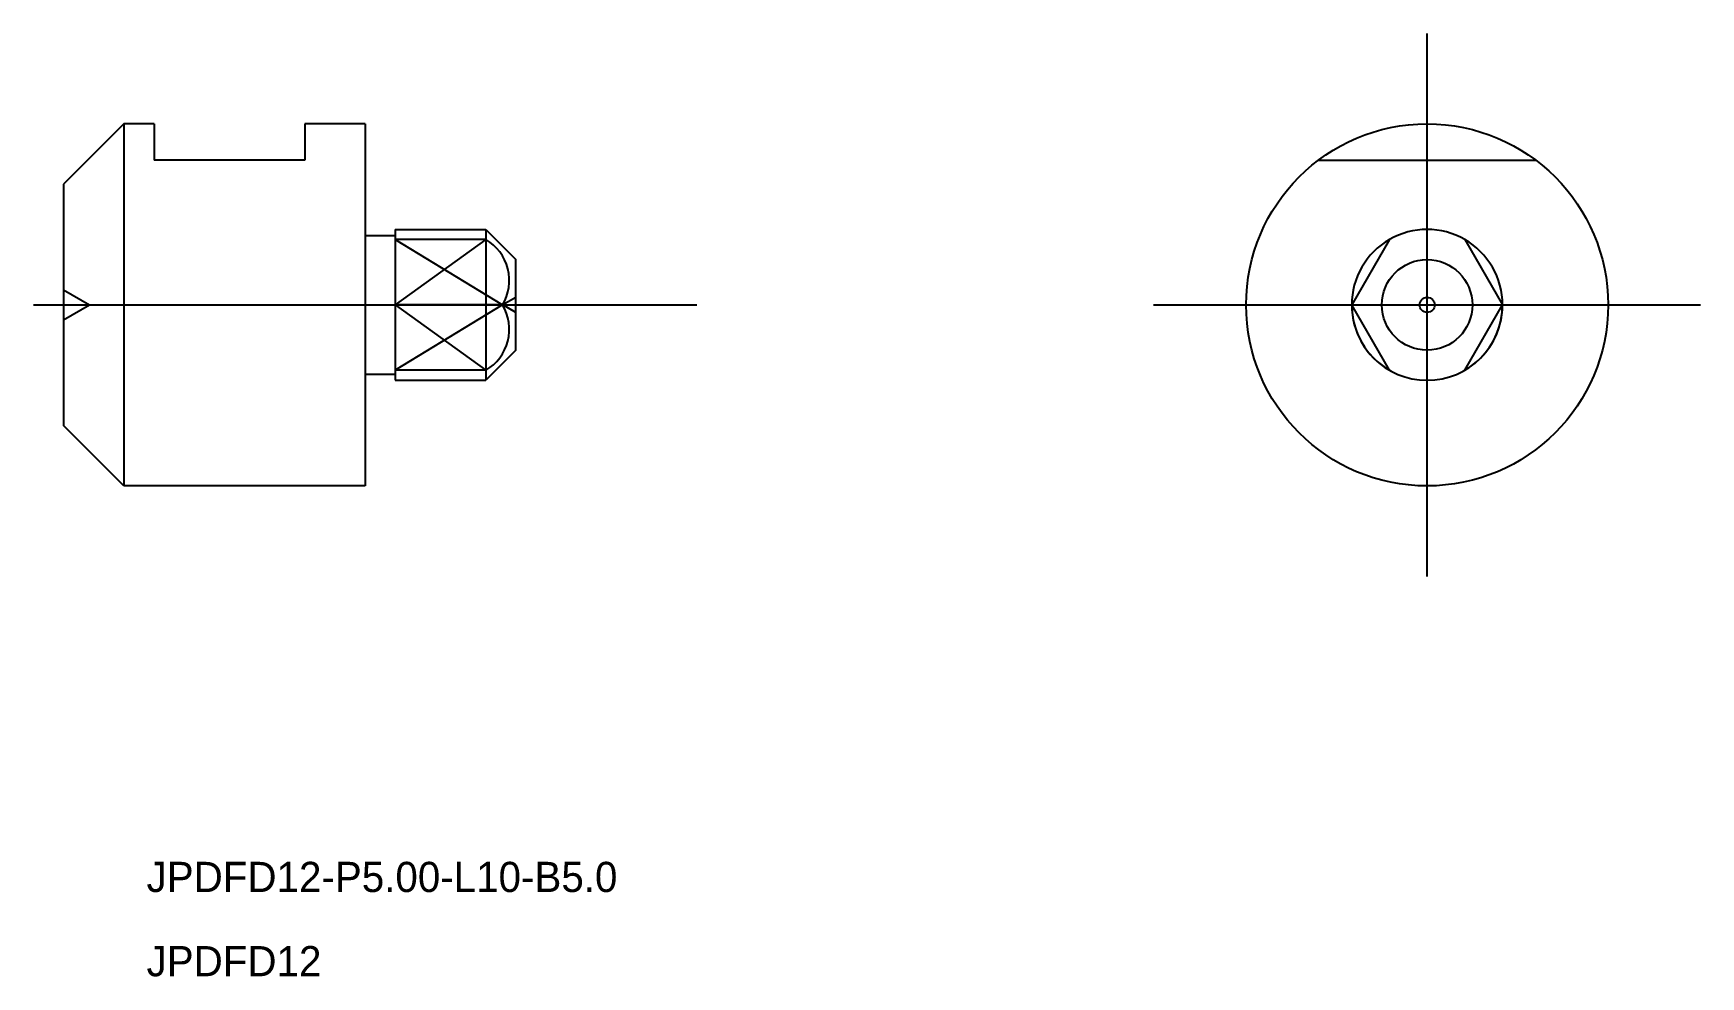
# Model space of a CAD drawing. Extents: x 572.5 to 627.8, y 576.8 to 608.1.
import ezdxf

# ---------------------------------------------------------------- set-up
doc = ezdxf.new("R2010")
doc.units = 0
for name, pattern in [('CENTER', [50.8, 31.75, -6.35, 6.35, -6.35]), ('DASHED', [19.05, 12.7, -6.35]), ('PHANTOM', [63.5, 31.75, -6.35, 6.35, -6.35, 6.35, -6.35])]:
    doc.linetypes.add(name, pattern=pattern)
doc.layers.get('0').update_dxf_attribs({"linetype": 'CONTINUOUS'})
doc.layers.add('CENTER', color=1, linetype='CENTER')

msp = doc.modelspace()

# ---------------------------------------------------------------- linework, layer by layer
at = {"color": 7, "linetype": 'CONTINUOUS'}
for p, q in [((575.545, 605.101), (573.545, 603.101)), ((575.545, 605.101), (575.545, 593.101)), ((576.545, 605.101), (575.545, 605.101)), ((576.545, 605.101), (576.545, 603.901)), ((583.545, 605.101), (581.545, 605.101)), ((581.545, 605.101), (581.545, 603.901)), ((583.545, 605.101), (583.545, 593.101)), ((581.545, 603.901), (576.545, 603.901)), ((573.545, 603.101), (573.545, 595.101)), ((583.545, 601.401), (584.545, 601.401)), ((584.545, 601.601), (587.545, 601.601)), ((584.545, 601.601), (584.545, 596.601)), ((587.545, 601.601), (587.545, 596.601)), ((587.545, 601.601), (588.545, 600.601)), ((587.545, 601.266), (584.545, 601.266)), ((617.5, 601.266), (616.25, 599.101)), ((620, 601.266), (621.25, 599.101)), ((588.545, 597.601), (588.545, 600.601)), ((588.095, 599.101), (584.545, 599.101)), ((617.5, 596.936), (616.25, 599.101)), ((620, 596.936), (621.25, 599.101)), ((588.545, 597.601), (587.545, 596.601)), ((583.545, 596.801), (584.545, 596.801)), ((587.545, 596.936), (584.545, 596.936)), ((584.545, 596.601), (587.545, 596.601)), ((575.545, 593.101), (573.545, 595.101)), ((583.545, 593.101), (575.545, 593.101))]:
    msp.add_line(p, q, dxfattribs=at)
at = {"color": 3, "linetype": 'DASHED'}
for p, q in [((615.15, 603.901), (622.35, 603.901)), ((573.545, 599.601), (574.411, 599.101)), ((588.545, 599.351), (588.112, 599.101)), ((573.545, 598.601), (574.411, 599.101)), ((588.545, 598.851), (588.112, 599.101))]:
    msp.add_line(p, q, dxfattribs=at)
at = {"color": 3, "linetype": 'CONTINUOUS'}
for p, q in [((584.545, 601.266), (588.095, 599.101)), ((587.545, 601.266), (584.545, 599.101)), ((588.095, 599.101), (584.545, 596.936)), ((584.545, 599.101), (587.545, 596.936))]:
    msp.add_line(p, q, dxfattribs=at)
at = {"color": 7, "linetype": 'CONTINUOUS'}
for radius in [6, 1.5, 0.25]:
    msp.add_circle((618.75, 599.101), radius, dxfattribs=at)
for start, end in [(60, 120), (180, 0)]:
    msp.add_arc((618.75, 599.101), 2.5, start, end, dxfattribs=at)
for centre, start, end in [((586.764, 599.915), 328.5322, 59.9856), ((586.764, 598.287), 300.0144, 31.4678)]:
    msp.add_arc(centre, 1.56, start, end)
at = {"color": 3, "linetype": 'PHANTOM'}
for start, end in [(120, 240), (300, 60)]:
    msp.add_arc((618.75, 599.101), 2.5, start, end, dxfattribs=at)
at = {"layer": 'CENTER', "color": 1, "linetype": 'CENTER'}
for p, q in [((618.75, 590.101), (618.75, 608.101)), ((572.545, 599.101), (594.545, 599.101)), ((609.682, 599.101), (627.819, 599.101))]:
    msp.add_line(p, q, dxfattribs=at)

# ---------------------------------------------------------------- texts
at = {"color": 7, "linetype": 'CONTINUOUS'}
for s, p in [('JPDFD12-P5.00-L10-B5.0', (576.299, 579.641)), ('JPDFD12', (576.299, 576.849))]:
    msp.add_text(s, height=1, dxfattribs=at).set_placement(p)

doc.saveas('drawing.dxf')
